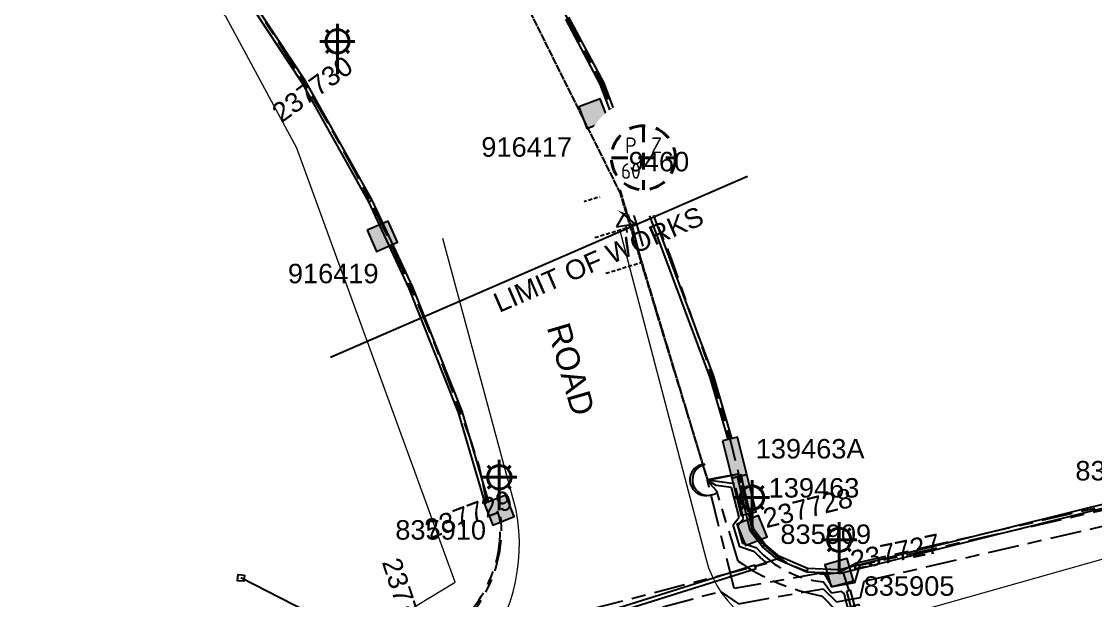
# Model space of a CAD drawing. Header units: metres. Extents: x 303957 to 307239, y 6268736 to 6272503.
# Drawn here: x 305574.5 to 305712.5, y 6269711.1 to 6269785.5 of the extents above; entities that cross this region are included whole.
import ezdxf
from ezdxf.enums import TextEntityAlignment as Align

# ---------------------------------------------------------------- set-up
doc = ezdxf.new("R2010")
doc.units = ezdxf.units.M
for name, pattern in [('Cable Exist OH', [1, 1, 0]), ('Cable Exist UG', [8.2, 4, -1.2, 1.8, -1.2]), ('Dash', [5, 3, -2]), ('DASHED', [0.75, 0.5, -0.25])]:
    doc.linetypes.add(name, pattern=pattern)
doc.layers.get('0').update_dxf_attribs({"color": 6})
for name, color, linetype, lineweight in [('Cadastre Land Parcels_SP_EXT', 9, 'Continuous', 5), ('Cadastre Roads_SP_EXT', 9, 'Continuous', 5), ('Cadastre Roads_SP_NEW', 2, 'Continuous', 5)]:
    doc.layers.add(name, color=color, linetype=linetype, lineweight=lineweight)
for name, color, linetype in [('Duct_SP_EXT', 7, 'Continuous'), ('Equip_LV_EXT', 7, 'Continuous'), ('Equip_SL_EXT', 7, 'Continuous'), ('Equip_SP_SL_EXT', 7, 'Continuous'), ('Mains_HV_MOD', 3, 'Continuous'), ('Mains_LV_EXT', 7, 'Continuous'), ('Mains_SL_EXT', 7, 'Continuous'), ('Mains_SL_MOD', 3, 'Continuous'), ('Notes', 7, 'Continuous'), ('Services_SP_EXT', 7, 'Continuous'), ('SupportsUG_SP_LV_EXT', 7, 'Continuous'), ('SupportsUG_SP_LV_SL_EXT', 7, 'Continuous'), ('Trench_SP_EXT', 7, 'Continuous'), ('UG_Details_SP_MISC', 7, 'Continuous')]:
    doc.layers.add(name, color=color, linetype=linetype)
doc.layers.add('UNKNOWN_FEATURES', color=1, linetype='DASHED', plot=False)
doc.styles.add('COLUMN_LABEL', font='arial.ttf')
doc.styles.add('iecARIAL', font='arial.ttf', dxfattribs={"height": 2})
doc.styles.add('IESYMBOL1', font='isocp.shx')
doc.styles.add('POLE_LABEL', font='arial.ttf')
doc.styles.add('SLCP_LABEL', font='arial.ttf', dxfattribs={"height": 3.5})
doc.styles.get("Standard").update_dxf_attribs({"font": 'arial.ttf'})
doc.linetypes.add('Cable E UG', pattern='A,6,-0.5,["E",Standard,S=1.7,R=0,X=0.5,Y=-1],-2.9', length=9.4)

# ---------------------------------------------------------------- blocks, each defined once
blk = doc.blocks.new('COLUMN_EXT')
blk.add_hatch(color=256).paths.add_polyline_path([(-1.49, 1.48), (-1.49, -1.49), (1.48, -1.49), (1.48, 1.48)])
blk.add_lwpolyline([(-1.49, -1.49), (1.48, -1.49), (1.48, 1.48), (-1.49, 1.48)], close=True)
for tag, height, style, flags, p in [('ASSET_NUM', 2.5, 'COLUMN_LABEL', 8, (2, 2)), ('STRUCTURE_PLANT_NUMBER', 0.2, 'POLE_LABEL', 9, (1.81, 0.03)), ('STREET_CODE', 0.2, 'COLUMN_LABEL', 9, (1.81, -0.2))]:
    blk.add_attdef(tag, text='', height=height, dxfattribs=dict(style=style, flags=flags)).set_placement(p, align=Align.MIDDLE_LEFT)
at = {"flags": 9}
for tag, p in [('COLUMN_TYPE', (1.81, -0.4)), ('OWNED_BY', (1.81, -0.6)), ('STATE', (1.81, -0.8)), ('USAGE', (1.81, -1)), ('LEGEND', (1.81, -1.2)), ('LOCATION', (1.81, -1.4)), ('STREETNAME', (1.81, -1.6)), ('SUBURB', (1.81, -1.8)), ('NOTES', (1.81, -2))]:
    blk.add_attdef(tag, text='', height=0.2, dxfattribs=at).set_placement(p, align=Align.MIDDLE_LEFT)
at = {"flags": 1}
blk.add_attdef('Z', (1.81, -2.35), '', height=0.2, dxfattribs=at)
blk = doc.blocks.new('LV_OH_LINKS_DISTFUSE_EXT')
for p, q in [((0, 0), (0.96, 0)), ((3.84, 0), (4.8, 0))]:
    blk.add_line(p, q)
blk.add_lwpolyline([(3.84, -1.2), (3.84, 1.2), (0.96, -1.2), (0.96, 1.2)], close=True)
at = {"flags": 9}
for tag, p in [('ACTUAL_STATUS', (0, 0)), ('CONSTRUCTED_VOLTAGE', (0, -0.2)), ('OPERATING_VOLTAGE', (0, -0.6)), ('ORIENTATION', (0, -0.8)), ('OWNED_BY', (0, -1)), ('STATE', (0, -1.2)), ('SWITCH_TYPE', (0, -1.4)), ('NO_PHASES', (0, -0.4)), ('USAGE', (0, -1.6)), ('NOTES', (0, -1.8))]:
    blk.add_attdef(tag, text='', height=0.2, dxfattribs=at).set_placement(p, align=Align.MIDDLE_LEFT)
at = {"flags": 1}
blk.add_attdef('Z', (0, 0), '', height=0.2, dxfattribs=at)
blk = doc.blocks.new('SL_LANTERN_EXT')
at = {"lineweight": 40}
for p, q in [((-1.46, 5.68), (-1.06, 5.28)), ((0, 1.97), (0, 6.47)), ((1.46, 5.68), (1.06, 5.28)), ((-2.25, 4.22), (2.25, 4.22)), ((-1.46, 2.76), (-1.06, 3.16)), ((1.46, 2.76), (1.06, 3.16)), ((0, 0), (0, 2.72))]:
    blk.add_line(p, q, dxfattribs=at)
blk.add_circle((0, 4.22), 1.5, dxfattribs=at)
at = {"style": 'iecARIAL', "flags": 8}
blk.add_attdef('ASSET_NUM', (1.5, 1.5), '', height=2.5, dxfattribs=at)
for tag, p, height, flags in [('CONSTRUCTED_VOLTAGE', (0.98, -0.65), 0.2, 9), ('CONTROL_TYPE', (0.98, -0.85), 0.2, 9), ('LANTERN_PURPOSE', (0.98, -1.05), 0.2, 9), ('LANTERN_TYPE', (0.98, -1.25), 0.2, 9), ('NO_PHASES', (0.98, -1.45), 0.2, 9), ('LNUMBER', (2.18, -3.25), 2.5, 8), ('OPERATING_VOLTAGE', (0.98, -1.65), 0.2, 9), ('ORIENTATION', (0.98, -1.85), 0.2, 9), ('OWNED_BY', (0.98, -2.05), 0.2, 9), ('STATE', (0.98, -2.25), 0.2, 9), ('USAGE', (0.98, -2.45), 0.2, 9), ('CEXIST', (0.98, -2.65), 0.2, 9), ('CNEW', (0.98, -2.85), 0.2, 9), ('CNUMBER', (0.98, -3.05), 0.2, 9), ('CREMOVE', (0.98, -3.25), 0.2, 9), ('CREPLACE', (0.98, -3.45), 0.2, 9), ('LKINGHEIGHT', (0.98, -3.65), 0.2, 9), ('LBRACKET', (0.98, -3.85), 0.2, 9), ('LBRACKETVOCAB', (0.98, -4.05), 0.2, 9), ('LCATEGORY', (0.98, -4.25), 0.2, 9), ('LCHARGE1', (0.98, -4.45), 0.2, 9), ('LCHARGE1PERCENT', (0.98, -4.65), 0.2, 9), ('LCHARGE2', (0.98, -4.85), 0.2, 9), ('LCHARGE2PERCENT', (0.98, -5.05), 0.2, 9), ('LCHARGE3', (0.98, -5.25), 0.2, 9), ('LCHARGE3PERCENT', (0.98, -5.45), 0.2, 9), ('LEXIST', (0.98, -5.65), 0.2, 9), ('LLAMP', (0.98, -5.85), 0.2, 9), ('LLAMPVOCAB', (0.98, -6.05), 0.2, 9), ('LMAST', (0.98, -6.25), 0.2, 9), ('LMASTVOCAB', (0.98, -6.45), 0.2, 9), ('LNEW', (0.98, -6.65), 0.2, 9), ('LANTNUMBER', (0.98, -6.85), 0.2, 9), ('LOUTREACH', (0.98, -7.25), 0.2, 9), ('LOUTREACHVOCAB', (0.98, -7.45), 0.2, 9), ('LRATECODE', (0.98, -7.65), 0.2, 9), ('LREMOVE', (0.98, -7.85), 0.2, 9), ('LREPLACE', (0.98, -8.05), 0.2, 9), ('LTYPE', (0.98, -8.25), 0.2, 9), ('LTYPEVOCAB', (0.98, -8.45), 0.2, 9), ('STREETNAME', (0.98, -9.25), 0.2, 9), ('SUBURB', (0.98, -9.45), 0.2, 1), ('LEGEND', (0.98, -8.65), 0.2, 9), ('LOCATION', (0.98, -8.85), 0.2, 9), ('NOTES', (0.98, -9.05), 0.2, 9)]:
    blk.add_attdef(tag, p, '', height=height, dxfattribs=dict(flags=flags))
blk = doc.blocks.new('CCP_EXT')
at = {"flags": 9}
for tag, p in [('LEGEND', (0, -1.4)), ('STATE', (0, -1.8)), ('LIFE_SUPPORT', (0, -1.6)), ('NOTES', (0, -2))]:
    blk.add_attdef(tag, text='', height=0.2, dxfattribs=at).set_placement(p, align=Align.MIDDLE_LEFT)
blk.add_wipeout([(0, 0.57), (0.57, 0), (0, -0.57), (-0.57, 0)])
blk.add_lwpolyline([(-0.57, 0), (0, 0.57), (0.57, 0), (0, -0.57), (-0.57, 0)])
at = {"flags": 1}
blk.add_attdef('Z', (0, 0), '', height=0.2, dxfattribs=at)
at = {"flags": 9}
for tag, p in [('CCP_TYPE', (0, 0)), ('CONSTRUCTED_VOLTAGE', (0, -0.2)), ('OPERATING_VOLTAGE', (0, -0.6)), ('ORIENTATION', (0, -0.8)), ('OWNED_BY', (0, -1)), ('NO_PHASES', (0, -0.4)), ('USAGE', (0, -1.2))]:
    blk.add_attdef(tag, text='', height=0.2, dxfattribs=at).set_placement(p, align=Align.MIDDLE_LEFT)
blk = doc.blocks.new('SLCP_ZELL_EXT')
blk.add_wipeout([(-0.24, 7.5), (-0.71, 7.47), (-1.17, 7.41), (-1.64, 7.32), (-2.09, 7.21), (-2.54, 7.06), (-2.98, 6.89), (-3.41, 6.69), (-3.82, 6.46), (-4.22, 6.21), (-4.6, 5.93), (-4.96, 5.63), (-5.31, 5.31), (-5.63, 4.96), (-5.93, 4.6), (-6.21, 4.22), (-6.46, 3.82), (-6.69, 3.41), (-6.89, 2.98), (-7.06, 2.54), (-7.21, 2.09), (-7.32, 1.64), (-7.41, 1.17), (-7.47, 0.71), (-7.5, 0.24), (-7.5, -0.24), (-7.47, -0.71), (-7.41, -1.17), (-7.32, -1.64), (-7.21, -2.09), (-7.06, -2.54), (-6.89, -2.98), (-6.69, -3.41), (-6.46, -3.82), (-6.21, -4.22), (-5.93, -4.6), (-5.63, -4.96), (-5.31, -5.31), (-4.96, -5.63), (-4.6, -5.93), (-4.22, -6.21), (-3.82, -6.46), (-3.41, -6.69), (-2.98, -6.89), (-2.54, -7.06), (-2.09, -7.21), (-1.64, -7.32), (-1.17, -7.41), (-0.71, -7.47), (-0.24, -7.5), (0.24, -7.5), (0.71, -7.47), (1.17, -7.41), (1.64, -7.32), (2.09, -7.21), (2.54, -7.06), (2.98, -6.89), (3.41, -6.69), (3.82, -6.46), (4.22, -6.21), (4.6, -5.93), (4.96, -5.63), (5.31, -5.31), (5.63, -4.96), (5.93, -4.6), (6.21, -4.22), (6.46, -3.82), (6.69, -3.41), (6.89, -2.98), (7.06, -2.54), (7.21, -2.09), (7.32, -1.64), (7.41, -1.17), (7.47, -0.71), (7.5, -0.24), (7.5, 0.24), (7.47, 0.71), (7.41, 1.17), (7.32, 1.64), (7.21, 2.09), (7.06, 2.54), (6.89, 2.98), (6.69, 3.41), (6.46, 3.82), (6.21, 4.22), (5.93, 4.6), (5.63, 4.96), (5.31, 5.31), (4.96, 5.63), (4.6, 5.93), (4.22, 6.21), (3.82, 6.46), (3.41, 6.69), (2.98, 6.89), (2.54, 7.06), (2.09, 7.21), (1.64, 7.32), (1.17, 7.41), (0.71, 7.47), (0.24, 7.5)])
at = {"linetype": 'Dash', "lineweight": 40, "ltscale": 0.7}
for p, q in [((0, 4.11), (0, -4.11)), ((-4.11, 0), (4.11, 0))]:
    blk.add_line(p, q, dxfattribs=at)
blk.add_circle((0, 0), 4.11, dxfattribs=at)
at = {"lineweight": 40, "style": 'IESYMBOL1'}
for s, p in [('P', (-1.6, 0)), ('Z', (1.7, 0)), ('60', (-1.61, -3.31))]:
    blk.add_text(s, height=2, dxfattribs=at).set_placement(p, align=Align.BOTTOM_CENTER)
at = {"style": 'SLCP_LABEL'}
for tag, height, flags, p in [('ASSET_NUM', 2.5, 8, (2, 2)), ('STREET_CODE', 0.2, 9, (0, -0.2))]:
    blk.add_attdef(tag, text='', height=height, dxfattribs=dict(at, flags=flags)).set_placement(p, align=Align.MIDDLE_LEFT)
at = {"flags": 1}
blk.add_attdef('Z', (0, 0), '', height=0.2, dxfattribs=at)
at = {"flags": 9}
for tag, p in [('CONSTRUCTED_VOLTAGE', (0, -0.4)), ('CONTROL_TYPE', (0, -0.6)), ('OPERATING_VOLTAGE', (0, -1)), ('ORIENTATION', (0, -1.2)), ('OWNED_BY', (0, -1.4)), ('NO_PHASES', (0, -0.8)), ('STATE', (0, -2)), ('USAGE', (0, -1.6)), ('LOCATION', (0, -1.8)), ('NOTES', (0, -2.2))]:
    blk.add_attdef(tag, text='', height=0.2, dxfattribs=at).set_placement(p, align=Align.MIDDLE_LEFT)
blk = doc.blocks.new('PILLAR_EXT')
blk.add_hatch(color=256).paths.add_polyline_path([(-2.475, 0.99), (-2.475, -0.99), (2.475, -0.99), (2.475, 0.99)])
blk.add_lwpolyline([(-2.475, -0.99), (2.475, -0.99), (2.475, 0.99), (-2.475, 0.99)], close=True)
at = {"style": 'iecARIAL', "flags": 8}
blk.add_attdef('ASSET_NUM', (1.5, 3.5), '', height=2.5, dxfattribs=at)
for tag, p, flags in [('OWNED_BY', (0, -0.2), 9), ('STATE', (0, -0.4), 9), ('SUPPORT_TYPE', (0, -0.6), 9), ('USAGE', (0, -0.8), 9), ('LEGEND', (0, -1), 9), ('LOCATION', (0, -1.2), 9), ('NOTES', (0, -1.4), 9), ('STREETNAME', (0, -1.8), 9), ('SUBURB', (0, -2), 1), ('PARENT', (0, -1.6), 9)]:
    blk.add_attdef(tag, p, '', height=0.2, dxfattribs=dict(flags=flags))

msp = doc.modelspace()

# ---------------------------------------------------------------- linework, layer by layer
at = {"layer": 'Cadastre Land Parcels_SP_EXT', "linetype": 'Continuous'}
msp.add_lwpolyline([(305598.55, 6269694.29), (305630.25, 6269713.47), (305609.91, 6269769.19), (305600.8, 6269786.13), (305574.32, 6269814.6), (305542.8, 6269828.89), (305529.13, 6269825.01), (305571.91, 6269684.68), (305598.55, 6269694.29)], close=True, dxfattribs=at)
at = {"layer": 'Cadastre Roads_SP_NEW', "color": 252, "flags": 128}
for points in [[(305651.35, 6269758.82), (305662.42, 6269716.56), (305662.42, 6269716.56, 0.372825), (305677.31, 6269706.24), (305677.31, 6269706.24), (305821.09, 6269746.91), (305863.91, 6269759.59)], [(305607.36, 6269687.01), (305632.67, 6269702.97), (305632.67, 6269702.97, 0.231914), (305638.08, 6269722.73), (305638.08, 6269722.73), (305628.66, 6269757.61)]]:
    msp.add_lwpolyline(points, format="xyb", dxfattribs=at)
at = {"layer": 'Duct_SP_EXT'}
for p, q in [((305666.51, 6269727.05), (305666.75, 6269727.1)), ((305668.14, 6269720.05), (305666.51, 6269727.05)), ((305666.98, 6269727.16), (305666.75, 6269727.1)), ((305668.59, 6269720.24), (305666.98, 6269727.16)), ((305725.63, 6269726.48), (305679.78, 6269715.1)), ((305725.74, 6269726.01), (305679.9, 6269714.63)), ((305668.14, 6269720.05), (305668.36, 6269720.14)), ((305668.16, 6269720.02), (305668.14, 6269720.05)), ((305668.16, 6269720.02), (305668.36, 6269720.14)), ((305668.18, 6269719.99), (305668.16, 6269720.02)), ((305668.18, 6269719.99), (305668.38, 6269720.11)), ((305668.2, 6269719.95), (305668.18, 6269719.99)), ((305668.2, 6269719.95), (305668.4, 6269720.08)), ((305668.21, 6269719.93), (305668.4, 6269720.08)), ((305669.71, 6269718), (305668.21, 6269719.93)), ((305668.57, 6269720.27), (305668.36, 6269720.14)), ((305668.59, 6269720.24), (305668.36, 6269720.14)), ((305668.59, 6269720.23), (305668.38, 6269720.11)), ((305668.59, 6269720.22), (305668.4, 6269720.08)), ((305668.61, 6269720.2), (305668.4, 6269720.08)), ((305668.59, 6269720.23), (305668.57, 6269720.27)), ((305668.57, 6269720.27), (305668.59, 6269720.24)), ((305668.61, 6269720.2), (305668.59, 6269720.23)), ((305670.05, 6269718.33), (305668.59, 6269720.22)), ((305669.71, 6269718), (305669.88, 6269718.16)), ((305671.58, 6269716.43), (305669.71, 6269718)), ((305670.05, 6269718.33), (305669.88, 6269718.16)), ((305671.89, 6269716.79), (305670.05, 6269718.33)), ((305671.58, 6269716.43), (305671.73, 6269716.61)), ((305671.64, 6269716.39), (305671.73, 6269716.61)), ((305671.83, 6269716.83), (305671.73, 6269716.61)), ((305671.89, 6269716.79), (305671.73, 6269716.61)), ((305675.5, 6269715.24), (305671.83, 6269716.83)), ((305623.6, 6269701.54), (305668.74, 6269715.71)), ((305623.74, 6269701.09), (305668.89, 6269715.25)), ((305668.74, 6269715.71), (305668.81, 6269715.48)), ((305668.89, 6269715.25), (305668.81, 6269715.48)), ((305675.39, 6269714.76), (305671.64, 6269716.39)), ((305675.5, 6269715.24), (305675.44, 6269715)), ((305679.49, 6269715.05), (305675.5, 6269715.24)), ((305675.39, 6269714.76), (305675.44, 6269715)), ((305679.47, 6269714.57), (305675.39, 6269714.76)), ((305679.62, 6269715.07), (305679.45, 6269715.05)), ((305679.45, 6269715.05), (305679.48, 6269714.81)), ((305679.47, 6269714.57), (305679.48, 6269714.81)), ((305679.49, 6269715.05), (305679.48, 6269714.81)), ((305679.51, 6269714.57), (305679.48, 6269714.81)), ((305679.7, 6269714.6), (305679.51, 6269714.57)), ((305679.79, 6269715.1), (305679.62, 6269715.07)), ((305679.62, 6269715.07), (305679.66, 6269714.83)), ((305679.7, 6269714.6), (305679.66, 6269714.83)), ((305679.89, 6269714.63), (305679.7, 6269714.6)), ((305679.78, 6269715.1), (305679.79, 6269715.1)), ((305679.78, 6269715.1), (305679.84, 6269714.86)), ((305679.79, 6269715.1), (305679.84, 6269714.86)), ((305679.9, 6269714.63), (305679.84, 6269714.86)), ((305679.89, 6269714.63), (305679.84, 6269714.86)), ((305679.9, 6269714.63), (305679.89, 6269714.63)), ((305681.03, 6269712.47), (305680.79, 6269712.41)), ((305682.44, 6269707.16), (305681.03, 6269712.47)), ((305680.56, 6269712.34), (305680.79, 6269712.41)), ((305681.97, 6269707.04), (305680.56, 6269712.34))]:
    msp.add_line(p, q, dxfattribs=at)
at = {"layer": 'Mains_HV_MOD', "linetype": 'Cable E UG'}
for points in [[(305652.12, 6269764.08), (305653.63, 6269759.15)], [(305653.6, 6269759.17), (305654.35, 6269756.61)]]:
    msp.add_lwpolyline(points, dxfattribs=at)
at = {"layer": 'Mains_HV_MOD', "linetype": 'Continuous'}
msp.add_lwpolyline([(305662.34, 6269728.59, 1.244812), (305663.88, 6269724.99)], format="xyb", dxfattribs=at)
at = {"layer": 'Mains_HV_MOD', "linetype": 'Cable Exist UG'}
msp.add_lwpolyline([(305783.26, 6269701.07), (305782.96, 6269702.83), (305781.39, 6269707.55), (305773.61, 6269705.2), (305773.04, 6269702.94), (305773.04, 6269702.94), (305754.22, 6269697.28), (305708.3, 6269683.42), (305696.17, 6269676.23), (305695.65, 6269676.99), (305693.67, 6269680.42), (305690.04, 6269681.66), (305690.04, 6269681.66), (305682.13, 6269710.59), (305679.28, 6269709.75), (305677.36, 6269711.7), (305677.36, 6269711.7, -0.106609), (305666.57, 6269716.18), (305666.57, 6269716.18), (305663.85, 6269725.15), (305662.62, 6269726.52)], format="xyb", dxfattribs=at)
at = {"layer": 'Mains_LV_EXT', "linetype": 'Continuous'}
msp.add_lwpolyline([(305662.27, 6269728.64, 1.149006), (305663.11, 6269724.71)], format="xyb", dxfattribs=at)
at = {"layer": 'Mains_LV_EXT', "linetype": 'Cable Exist UG'}
for points in [[(305617.29, 6269699.84), (305664.3, 6269712.28), (305666.61, 6269710.71), (305677.5, 6269712.64), (305679.23, 6269710.95), (305682.28, 6269711.49), (305682.76, 6269713.59), (305724.29, 6269723.19), (305725.95, 6269721.53), (305728.62, 6269722.37), (305728.78, 6269724.45), (305731.7, 6269725.5), (305731.16, 6269727.54)], [(305731.23, 6269727.59), (305731.1, 6269727.2), (305728.15, 6269726.36), (305728.15, 6269726.36), (305727.9, 6269724.36), (305725.78, 6269723.61), (305724.06, 6269725.12), (305682.19, 6269715.6), (305681.52, 6269713.39), (305678.66, 6269712.88), (305677.57, 6269714.72), (305666.09, 6269712.65), (305662.64, 6269726.54)]]:
    msp.add_lwpolyline(points, dxfattribs=at)
at = {"layer": 'Mains_SL_EXT', "linetype": 'Cable Exist UG'}
msp.add_lwpolyline([(305624.1, 6269703.89, 0.373823), (305635.97, 6269722.89)], format="xyb", dxfattribs=at)
at = {"layer": 'Mains_SL_MOD', "linetype": 'Cable Exist UG'}
for points in [[(305624.1, 6269703.89), (305670.28, 6269715.91), (305670.28, 6269715.91, -0.040242), (305668.69, 6269717.39), (305668.69, 6269717.39), (305666.81, 6269718.02), (305665.94, 6269720.85), (305666.71, 6269721.81), (305665.73, 6269725.65), (305663.77, 6269725.91), (305662.6, 6269726.58)], [(305662.6, 6269726.58), (305666.91, 6269727.41), (305668.37, 6269720.11), (305669.71, 6269718.49), (305669.71, 6269718.49, 0.193529), (305677.79, 6269714.51), (305677.79, 6269714.51), (305679.56, 6269714.7)], [(305691.55, 6269667.95), (305694.47, 6269669.79), (305689.34, 6269678.53), (305680.18, 6269712.02), (305679.87, 6269712.29), (305679.87, 6269712.29), (305678.57, 6269712.07), (305677.49, 6269713.54), (305677.49, 6269713.54, -0.188953), (305668.97, 6269717.83), (305668.97, 6269717.83), (305667.17, 6269718.43), (305666.54, 6269720.76), (305667.27, 6269721.67), (305666.13, 6269726.1), (305662.6, 6269726.58)]]:
    msp.add_lwpolyline(points, format="xyb", dxfattribs=at)
msp.add_lwpolyline([(305679.55, 6269714.7), (305681.66, 6269715.9), (305681.66, 6269715.9), (305723.97, 6269725.65), (305725.98, 6269725.88)], dxfattribs=at)
at = {"layer": 'Trench_SP_EXT', "linetype": 'Cable Exist UG'}
for points in [[(305651.41, 6269763.73), (305652.93, 6269759.19)], [(305652.93, 6269759.19), (305653.1, 6269758.69), (305653.1, 6269758.69), (305653.89, 6269755.65), (305654.18, 6269754.54)], [(305662.63, 6269726.64), (305666.7, 6269727.43)], [(305668.6, 6269715.51), (305671.8, 6269716.57)], [(305680.07, 6269714.62), (305680.79, 6269712.41)]]:
    msp.add_lwpolyline(points, dxfattribs=at)
msp.add_lwpolyline([(305624.08, 6269704.29), (305624.6, 6269704.63), (305624.6, 6269704.63, 0.349486), (305635.98, 6269721.64), (305635.98, 6269721.64), (305635.68, 6269722.62)], format="xyb", dxfattribs=at)
at = {"layer": 'UG_Details_SP_MISC'}
for p, q in [((305601.35, 6269791.56, -0.01), (305610.47, 6269777.75, -0.01)), ((305601.74, 6269791.83, -0.01), (305610.88, 6269778, -0.01)), ((305644.39, 6269785.79), (305648.84, 6269777.42)), ((305644.81, 6269786.02), (305649.28, 6269777.62)), ((305610.47, 6269777.75, -0.01), (305610.68, 6269777.87, -0.01)), ((305610.47, 6269777.75, -0.01), (305619.09, 6269762.31, -0.01)), ((305610.88, 6269778, -0.01), (305610.68, 6269777.87, -0.01)), ((305610.88, 6269778, -0.01), (305619.52, 6269762.53, -0.01)), ((305648.84, 6269777.42), (305649.06, 6269777.52)), ((305648.84, 6269777.42), (305651.88, 6269769.44)), ((305649.28, 6269777.62), (305649.06, 6269777.52)), ((305649.28, 6269777.62), (305652.33, 6269769.61)), ((305651.88, 6269769.44), (305652.11, 6269769.53)), ((305651.88, 6269769.44), (305662.94, 6269739.74)), ((305652.33, 6269769.61), (305652.11, 6269769.53)), ((305652.33, 6269769.61), (305663.4, 6269739.89)), ((305619.09, 6269762.31, -0.01), (305619.31, 6269762.42, -0.01)), ((305619.09, 6269762.31, -0.01), (305624.3, 6269751.19, -0.01)), ((305619.52, 6269762.53, -0.01), (305619.31, 6269762.42, -0.01)), ((305619.52, 6269762.53, -0.01), (305624.74, 6269751.38, -0.01)), ((305624.3, 6269751.19, -0.01), (305624.52, 6269751.29, -0.01)), ((305624.3, 6269751.19, -0.01), (305630.64, 6269735.26, -0.01)), ((305624.74, 6269751.38, -0.01), (305624.52, 6269751.29, -0.01)), ((305624.74, 6269751.38, -0.01), (305631.09, 6269735.42, -0.01)), ((305662.94, 6269739.74), (305663.17, 6269739.82)), ((305662.94, 6269739.74), (305665.25, 6269731.82)), ((305663.4, 6269739.89), (305663.17, 6269739.82)), ((305663.4, 6269739.89), (305665.71, 6269731.95)), ((305630.64, 6269735.26, -0.01), (305630.87, 6269735.34, -0.01)), ((305630.64, 6269735.26, -0.01), (305634.04, 6269723.62, -0.01)), ((305631.09, 6269735.42, -0.01), (305630.87, 6269735.34, -0.01)), ((305631.09, 6269735.42, -0.01), (305634.5, 6269723.75, -0.01)), ((305665.25, 6269731.82), (305665.48, 6269731.89)), ((305665.71, 6269731.95), (305665.48, 6269731.89)), ((305634.04, 6269723.62, -0.01), (305634.27, 6269723.69, -0.01)), ((305634.5, 6269723.75, -0.01), (305634.27, 6269723.69, -0.01))]:
    msp.add_line(p, q, dxfattribs=at)
at = {"layer": 'UG_Details_SP_MISC', "color": 7, "linetype": 'Cable Exist UG', "flags": 128}
for points in [[(305582.35, 6269862.01), (305582.51, 6269860.84), (305583, 6269859.43), (305585.18, 6269856.67), (305589.22, 6269852.07), (305595.33, 6269844.63), (305598.12, 6269841.29), (305601.56, 6269837.89), (305604.55, 6269834.83), (305610.92, 6269827.93), (305617.68, 6269820.2), (305626.26, 6269811.32), (305632.09, 6269805.03), (305634.8, 6269801.77), (305636.78, 6269799.17), (305638.93, 6269796), (305641.6, 6269791.55), (305649.06, 6269777.52), (305652.48, 6269768.54), (305657.99, 6269755), (305662.65, 6269741.61), (305665.67, 6269731.25), (305667.89, 6269722.46)], [(305622.04, 6269756.64), (305624.52, 6269751.29), (305627.23, 6269744.96), (305632.09, 6269732.09), (305633.38, 6269728.07), (305634.27, 6269723.69)]]:
    msp.add_lwpolyline(points, dxfattribs=at)
at = {"layer": 'UG_Details_SP_MISC', "color": 7, "linetype": 'Cable Exist UG', "elevation": -0.01, "flags": 128}
msp.add_lwpolyline([(305547.24, 6269849.62), (305551.12, 6269846.04), (305556.29, 6269841.03), (305559.15, 6269838.24), (305563.8, 6269833.7), (305570.39, 6269827.21), (305576.76, 6269821.04), (305581.43, 6269816.28), (305587.35, 6269809.78), (305591.95, 6269804.35), (305595.92, 6269799.34), (305600.63, 6269793.03), (305606.74, 6269784.12), (305610.68, 6269777.87), (305613.93, 6269772.37), (305617.26, 6269766.35), (305619.31, 6269762.42), (305622.07, 6269756.84)], dxfattribs=at)
at = {"layer": 'UNKNOWN_FEATURES'}
for points in [[(305651.41, 6269763.73), (305646.79, 6269762.33)], [(305648.19, 6269757.74), (305652.8, 6269759.14)], [(305649.59, 6269753.15), (305654.2, 6269754.55)]]:
    msp.add_lwpolyline(points, dxfattribs=at)

# ---------------------------------------------------------------- block references
at = {"layer": 'Equip_LV_EXT'}
for p, rotation in [((305651.06, 6269764.46), 118.1081378222161), ((305651.49, 6269763.09), 279.735266104253)]:
    msp.add_blockref('LV_OH_LINKS_DISTFUSE_EXT', p, dxfattribs=dict(at, rotation=rotation))
at = {"layer": 'Equip_SP_SL_EXT'}
ref = msp.add_blockref('SL_LANTERN_EXT', (305615.12, 6269778.7), dxfattribs=at)
ref.add_attrib('ASSET_NUM', '237730', dxfattribs={"layer": '0', "height": 2.5, "rotation": 35.8134, "style": 'iecARIAL'}).set_placement((305616.62, 6269780.2), align=Align.MIDDLE_RIGHT)
ref = msp.add_blockref('SL_LANTERN_EXT', (305635.9, 6269722.73), dxfattribs=at)
ref.add_attrib('ASSET_NUM', '237729', dxfattribs={"layer": '0', "height": 2.5, "rotation": 20.6841, "style": 'iecARIAL'}).set_placement((305637.4, 6269724.23), align=Align.MIDDLE_RIGHT)
ref = msp.add_blockref('SL_LANTERN_EXT', (305668.37, 6269720.11), dxfattribs=at)
ref.add_attrib('ASSET_NUM', '237728', dxfattribs={"layer": '0', "height": 2.5, "rotation": 13.925, "style": 'iecARIAL'}).set_placement((305669.87, 6269721.61), align=Align.MIDDLE_LEFT)
ref = msp.add_blockref('SL_LANTERN_EXT', (305679.56, 6269714.7), dxfattribs=at)
ref.add_attrib('ASSET_NUM', '237727', dxfattribs={"layer": '0', "height": 2.5, "rotation": 11.592, "style": 'iecARIAL'}).set_placement((305681.06, 6269716.2), align=Align.MIDDLE_LEFT)
ref = msp.add_blockref('SL_LANTERN_EXT', (305624.1, 6269703.89), dxfattribs=at)
ref.add_attrib('ASSET_NUM', '237726', dxfattribs={"layer": '0', "height": 2.5, "rotation": 288.0656, "style": 'iecARIAL'}).set_placement((305625.6, 6269705.39), align=Align.MIDDLE_RIGHT)
at = {"layer": 'SupportsUG_SP_LV_EXT'}
ref = msp.add_blockref('PILLAR_EXT', (305666.15, 6269729.46), dxfattribs=dict(at, rotation=283.8827893449463))
ref.add_attrib('ASSET_NUM', '139463A', dxfattribs={"layer": '0', "height": 2.5}).set_placement((305668.84, 6269730.61), align=Align.MIDDLE_LEFT)
ref = msp.add_blockref('PILLAR_EXT', (305667.33, 6269724.66), dxfattribs=dict(at, rotation=283.8827893449463))
ref.add_attrib('ASSET_NUM', '139463', dxfattribs={"layer": '0', "height": 2.5}).set_placement((305670.5, 6269725.59), align=Align.MIDDLE_LEFT)
at = {"layer": 'SupportsUG_SP_LV_SL_EXT'}
ref = msp.add_blockref('COLUMN_EXT', (305648.03, 6269773.64), dxfattribs=dict(at, rotation=291.0101443310935))
ref.add_attrib('ASSET_NUM', '916417', dxfattribs={"layer": '0', "height": 2.5, "style": 'COLUMN_LABEL'}).set_placement((305633.6, 6269769.36), align=Align.MIDDLE_LEFT)
ref = msp.add_blockref('COLUMN_EXT', (305620.89, 6269757.89), dxfattribs=dict(at, rotation=293.5829075738544))
ref.add_attrib('ASSET_NUM', '916419', dxfattribs={"layer": '0', "height": 2.5, "style": 'COLUMN_LABEL'}).set_placement((305608.75, 6269753.11), align=Align.MIDDLE_LEFT)
ref = msp.add_blockref('COLUMN_EXT', (305725.98, 6269725.88), dxfattribs=dict(at, rotation=16.29033919216652))
ref.add_attrib('ASSET_NUM', '835904', dxfattribs={"layer": '0', "height": 2.5, "style": 'COLUMN_LABEL'}).set_placement((305721.55, 6269727.79), align=Align.MIDDLE_RIGHT)
ref = msp.add_blockref('COLUMN_EXT', (305635.9, 6269722.73), dxfattribs=dict(at, rotation=291.655988958196))
ref.add_attrib('ASSET_NUM', '835910', dxfattribs={"layer": '0', "height": 2.5, "style": 'COLUMN_LABEL'}).set_placement((305634.2, 6269720.19), align=Align.MIDDLE_RIGHT)
ref = msp.add_blockref('COLUMN_EXT', (305668.37, 6269720.11), dxfattribs=dict(at, rotation=292.0006983624098))
ref.add_attrib('ASSET_NUM', '835909', dxfattribs={"layer": '0', "height": 2.5, "style": 'COLUMN_LABEL'}).set_placement((305672.01, 6269719.64), align=Align.MIDDLE_LEFT)
ref = msp.add_blockref('COLUMN_EXT', (305679.56, 6269714.7), dxfattribs=dict(at, rotation=15.72092786715033))
ref.add_attrib('ASSET_NUM', '835905', dxfattribs={"layer": '0', "height": 2.5, "style": 'COLUMN_LABEL'}).set_placement((305682.71, 6269714.23), align=Align.TOP_LEFT)

# ---------------------------------------------------------------- texts
at = {"layer": 'Cadastre Roads_SP_EXT'}
msp.add_text('ROAD', height=3, rotation=286.2391, dxfattribs=at).set_placement((305641.98, 6269746.22, 122.36))

# ---------------------------------------------------------------- next in the draw order: block references
at = {"layer": 'Equip_SL_EXT'}
ref = msp.add_blockref('SLCP_ZELL_EXT', (305654.41, 6269767.98), dxfattribs=at)
ref.add_attrib('ASSET_NUM', '9460', dxfattribs={"layer": '0', "height": 2.5, "style": 'SLCP_LABEL'}).set_placement((305656.41, 6269768.73), align=Align.TOP_CENTER)
at = {"layer": 'Services_SP_EXT', "rotation": 219.2072658117791}
msp.add_blockref('CCP_EXT', (305602.72, 6269714.03), dxfattribs=at)

# ---------------------------------------------------------------- next in the draw order: linework, layer by layer
at = {"layer": 'Mains_LV_EXT', "linetype": 'Cable Exist OH'}
msp.add_lwpolyline([(305651.38, 6269763.86), (305662.64, 6269726.54)], dxfattribs=at)
at = {"layer": 'Mains_SL_MOD', "linetype": 'Cable Exist OH'}
for points in [[(305627.56, 6269811.44), (305651.3, 6269763.68)], [(305651.31, 6269763.77), (305662.53, 6269726.94)]]:
    msp.add_lwpolyline(points, dxfattribs=at)
at = {"layer": 'Notes'}
msp.add_line((305614.22, 6269742.39), (305667.78, 6269765.61), dxfattribs=at)
msp.add_line((305614.22, 6269742.39), (305667.78, 6269765.61), dxfattribs=at)
at = {"layer": 'Services_SP_EXT'}
msp.add_lwpolyline([(305616.34, 6269707.04), (305602.72, 6269714.03)], dxfattribs=at)

# ---------------------------------------------------------------- next in the draw order: texts
at = {"layer": 'Notes', "ltscale": 100, "insert": (305634.89, 6269750.33), "char_height": 2.5, "attachment_point": 1, "rotation": 23.437}
msp.add_mtext_dynamic_manual_height_columns('LIMIT OF WORKS', width=28.7528, gutter_width=4, heights=[0], dxfattribs=at)

doc.saveas('drawing.dxf')
